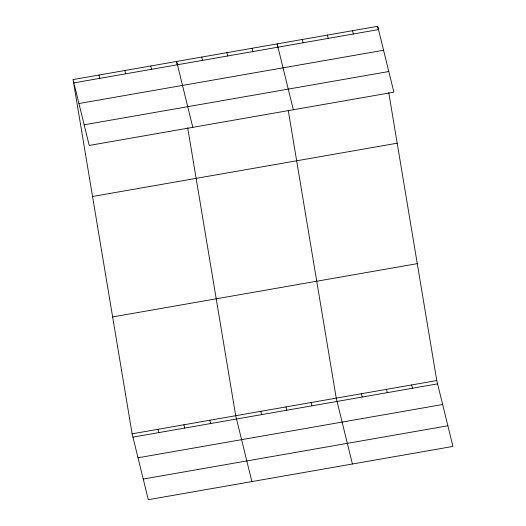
<?xml version="1.0" encoding="UTF-8"?>
<svg xmlns="http://www.w3.org/2000/svg" width="526" height="526" viewBox="0 0 526 526"><rect width="100%" height="100%" fill="white"/><g stroke="black" fill="none" stroke-linecap="round" stroke-linejoin="round"><path stroke-width="0.79" d="M73.055 79.577L377.694 26.3L393.875 92.168L89.229 145.446L73.055 79.577L132.125 433.832L148.306 499.7L452.945 446.423L436.771 380.554L388.76 92.648M73.864 82.878L378.503 29.601M78.933 103.53L383.579 50.246M84.16 124.8L388.799 71.523M92.55 196.481L397.189 143.203M112.63 316.928L417.276 263.651M132.125 433.832L436.771 380.554M132.94 437.132L437.579 383.855M138.009 457.778L442.649 404.501M143.236 479.055L447.876 425.771M352.565 30.699L353.373 33.999M327.428 35.091L328.237 38.391M411.634 384.947L412.443 388.247M302.299 39.489L303.108 42.79M386.505 389.345L387.314 392.646M293.344 109.75L277.163 43.882L277.82 47.833M361.369 393.737L362.177 397.038M252.033 48.28L252.842 51.581M352.413 464.004L336.239 398.136L288.228 110.23M226.897 52.672L227.705 55.973M311.103 402.528L311.911 405.829M201.767 57.071L202.576 60.372M285.973 406.927L286.782 410.227M192.812 127.331L176.631 61.463L177.157 64.626M260.837 411.319L261.646 414.626M150.738 65.993L151.547 69.294M251.882 481.586L235.707 415.718L187.697 127.818M124.84 70.523L125.655 73.824M209.808 420.248L210.624 423.548M98.947 75.054L99.756 78.354M183.916 424.778L184.725 428.079M158.024 429.301L158.832 432.602M377.694 26.3L378.22 29.463"/></g></svg>
